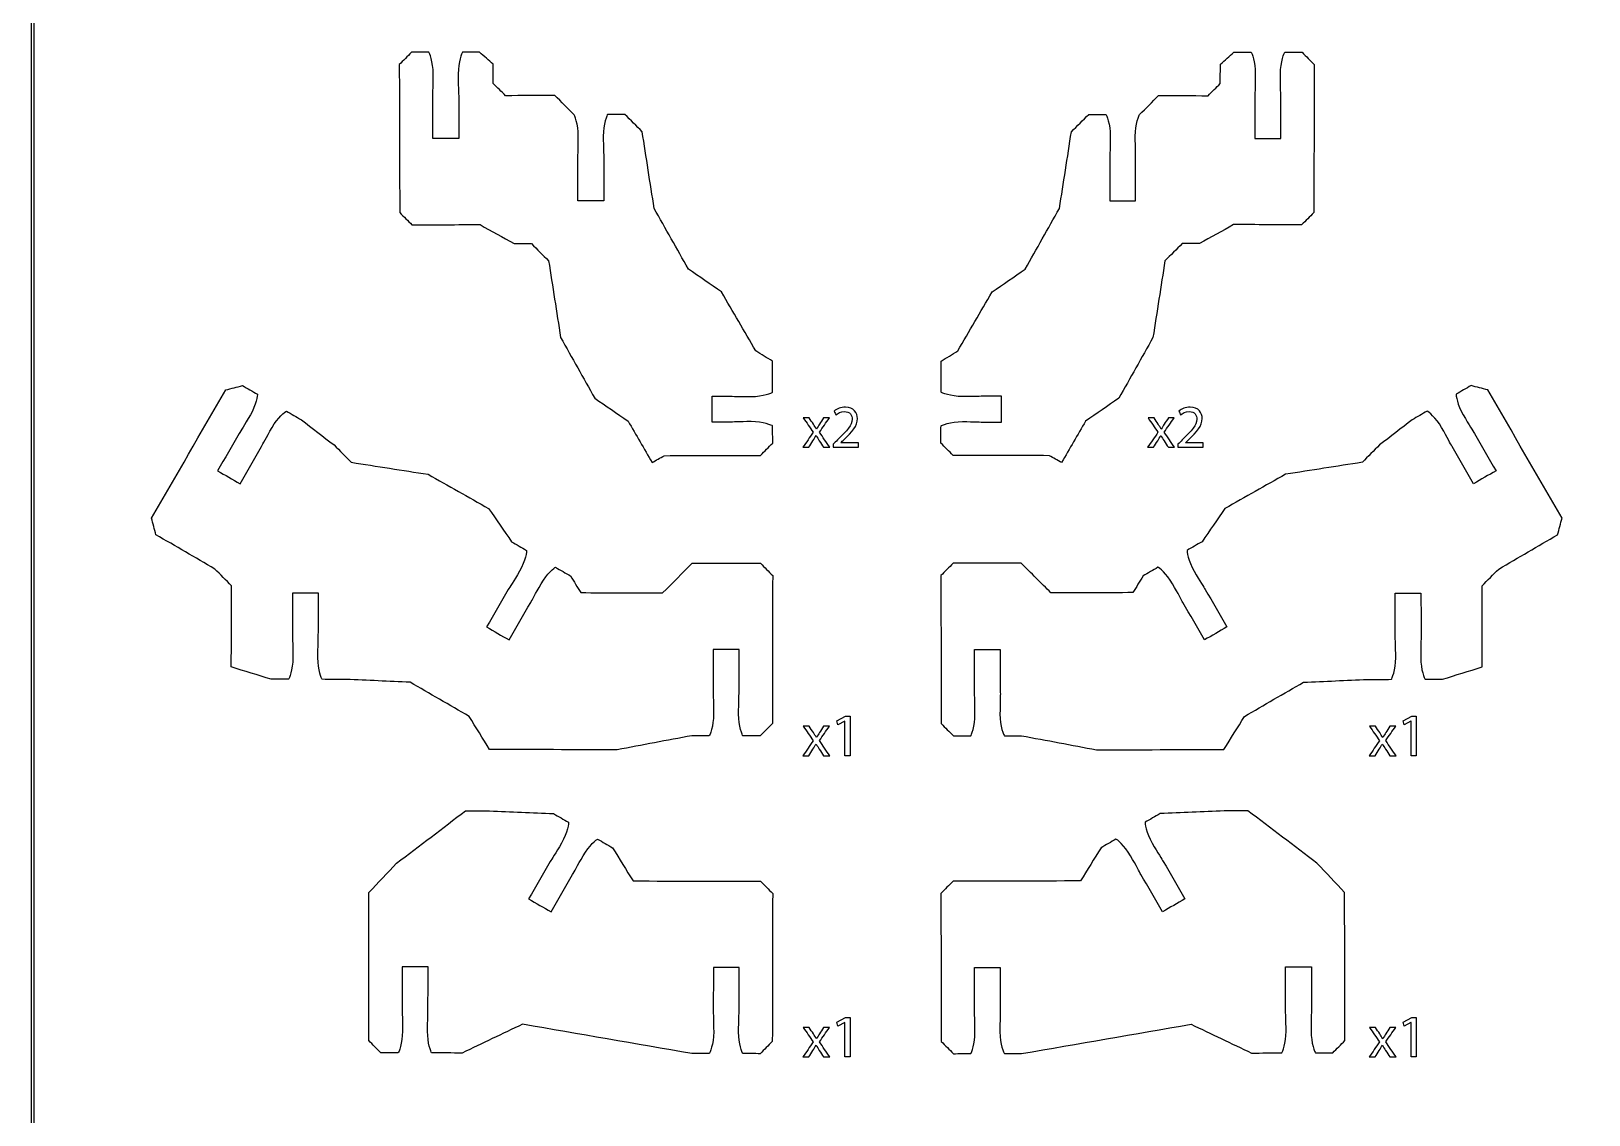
# Model space of a CAD drawing. Extents: x 0 to 850, y 0 to 600.
# Drawn here: x 0 to 180.6, y 131.6 to 257.2 of the extents above; entities that cross this region are included whole.
import ezdxf

# ---------------------------------------------------------------- set-up
doc = ezdxf.new("R2010")
doc.units = 0
doc.header["$MEASUREMENT"] = 0
doc.layers.add('DEFAULT', color=18, linetype='CONTINUOUS')

msp = doc.modelspace()

# ---------------------------------------------------------------- linework, layer by layer
at = {"layer": 'DEFAULT', "color": 5}
for points in [[(310, 375), (0, 375), (0, 0), (310, 0)], [(309.65, 0.35), (0.35, 0.35), (0.35, 374.65), (309.65, 374.65)], [(94.36, 177.22), (94.34, 177.22), (93.54, 176.79), (93.42, 177.27), (94.43, 177.8), (94.96, 177.8), (94.96, 173.21), (94.36, 173.21)], [(160.03, 177.22), (160.01, 177.22), (159.22, 176.79), (159.1, 177.27), (160.1, 177.8), (160.63, 177.8), (160.63, 173.21), (160.03, 173.21)], [(94.36, 142.3), (94.34, 142.3), (93.54, 141.87), (93.42, 142.34), (94.43, 142.88), (94.96, 142.88), (94.96, 138.29), (94.36, 138.29)], [(160.03, 142.3), (160.01, 142.3), (159.22, 141.87), (159.1, 142.34), (160.1, 142.88), (160.63, 142.88), (160.63, 138.29), (160.03, 138.29)]]:
    msp.add_lwpolyline(points, close=True, dxfattribs=at)
at = {"layer": 'DEFAULT', "color": 1}
for points, knots in [([(52, 254.8), (52.53, 254.33), (53.06, 253.86), (53.59, 253.39), (53.59, 252.65), (53.59, 251.9), (53.59, 251.16), (54.06, 250.69), (54.54, 250.22), (55.01, 249.75), (56.92, 249.76), (58.83, 249.76), (60.74, 249.77), (61.47, 249.03), (62.21, 248.3), (62.94, 247.57), (63, 247.57), (63.45, 246.45), (63.45, 245.07), (63.45, 243.68), (63.4, 242.91), (63.41, 242.57), (63.41, 240.9), (63.41, 239.23), (63.41, 237.57), (64.41, 237.57), (65.41, 237.57), (66.41, 237.57), (66.41, 239.24), (66.4, 240.9), (66.4, 242.57), (66.4, 242.91), (66.35, 243.69), (66.35, 245.07), (66.35, 246.45), (66.79, 247.57), (66.85, 247.57), (67.52, 247.57), (68.19, 247.57), (68.85, 247.57), (69.52, 246.91), (70.19, 246.24), (70.86, 245.58), (71.32, 242.61), (71.78, 239.65), (72.25, 236.68), (73.57, 234.34), (74.89, 231.99), (76.21, 229.65), (77.49, 228.76), (78.78, 227.88), (80.06, 226.99), (81.39, 224.71), (82.71, 222.43), (84.03, 220.15), (84.68, 219.76), (85.32, 219.36), (85.97, 218.97), (85.97, 217.77), (85.97, 216.57), (85.97, 215.37), (85.97, 215.31), (84.86, 214.87), (83.48, 214.86), (82.09, 214.86), (81.31, 214.9), (80.97, 214.9), (80.31, 214.9), (79.64, 214.9), (78.98, 214.9), (78.98, 213.9), (78.98, 212.9), (78.99, 211.9), (79.65, 211.9), (80.32, 211.9), (80.98, 211.91), (81.32, 211.9), (82.1, 211.96), (83.48, 211.96), (84.86, 211.96), (85.99, 211.52), (85.98, 211.46), (85.99, 210.8), (85.99, 210.13), (85.99, 209.47), (85.52, 209), (85.05, 208.52), (84.58, 208.05), (80.86, 208.04), (77.14, 208.03), (73.41, 208.01), (72.94, 207.75), (72.47, 207.48), (72, 207.21), (71.07, 208.82), (70.15, 210.42), (69.22, 212.02), (67.93, 212.91), (66.65, 213.79), (65.36, 214.68), (64.04, 217.02), (62.72, 219.37), (61.4, 221.71), (60.94, 224.68), (60.47, 227.64), (60.01, 230.61), (59.34, 231.27), (58.67, 231.94), (58.01, 232.6), (57.34, 232.6), (56.67, 232.6), (56.01, 232.6), (54.69, 233.33), (53.37, 234.07), (52.06, 234.8), (49.42, 234.8), (46.79, 234.79), (44.16, 234.78), (43.69, 235.25), (43.22, 235.72), (42.74, 236.19), (42.73, 241.91), (42.71, 247.63), (42.69, 253.36), (43.16, 253.83), (43.63, 254.3), (44.1, 254.78), (44.77, 254.78), (45.44, 254.78), (46.11, 254.78), (46.17, 254.78), (46.62, 253.67), (46.62, 252.29), (46.62, 250.91), (46.58, 250.13), (46.58, 249.79), (46.58, 248.12), (46.59, 246.46), (46.59, 244.79), (47.59, 244.79), (48.59, 244.79), (49.59, 244.8), (49.59, 246.46), (49.58, 248.13), (49.58, 249.79), (49.57, 250.13), (49.52, 250.91), (49.52, 252.3), (49.52, 253.65), (49.95, 254.76), (50.01, 254.79), (50.68, 254.8), (51.34, 254.8), (52, 254.8)], [0, 0, 0, 0, 5.999208, 5.999208, 5.999208, 12.32924, 12.32924, 12.32924, 17.986112, 17.986112, 17.986112, 34.226161, 34.226161, 34.226161, 43.05795, 43.05795, 43.05795, 44.05795, 44.05795, 44.05795, 45.05795, 45.05795, 45.05795, 59.227964, 59.227964, 59.227964, 67.727988, 67.727988, 67.727988, 81.88802, 81.88802, 81.88802, 82.88802, 82.88802, 82.88802, 83.88802, 83.88802, 83.88802, 89.558028, 89.558028, 89.558028, 97.576632, 97.576632, 97.576632, 123.10254, 123.10254, 123.10254, 145.987393, 145.987393, 145.987393, 159.251906, 159.251906, 159.251906, 181.67421, 181.67421, 181.67421, 188.100383, 188.100383, 188.100383, 198.300383, 198.300383, 198.300383, 199.300383, 199.300383, 199.300383, 200.300383, 200.300383, 200.300383, 205.950392, 205.950392, 205.950392, 214.450415, 214.450415, 214.450415, 220.110451, 220.110451, 220.110451, 221.110451, 221.110451, 221.110451, 222.110451, 222.110451, 222.110451, 227.770486, 227.770486, 227.770486, 233.434451, 233.434451, 233.434451, 265.104609, 265.104609, 265.104609, 269.695143, 269.695143, 269.695143, 285.44044, 285.44044, 285.44044, 298.718863, 298.718863, 298.718863, 321.590096, 321.590096, 321.590096, 347.117549, 347.117549, 347.117549, 355.136153, 355.136153, 355.136153, 360.806162, 360.806162, 360.806162, 373.623283, 373.623283, 373.623283, 396.013392, 396.013392, 396.013392, 401.670264, 401.670264, 401.670264, 450.340466, 450.340466, 450.340466, 456.004431, 456.004431, 456.004431, 461.704466, 461.704466, 461.704466, 462.704466, 462.704466, 462.704466, 463.704466, 463.704466, 463.704466, 477.864522, 477.864522, 477.864522, 486.364528, 486.364528, 486.364528, 500.534585, 500.534585, 500.534585, 501.534585, 501.534585, 501.534585, 502.534585, 502.534585, 502.534585, 508.17462, 508.17462, 508.17462, 508.17462]), ([(139.48, 254.8), (138.96, 254.33), (138.43, 253.86), (137.91, 253.39), (137.9, 252.65), (137.9, 251.9), (137.9, 251.16), (137.43, 250.69), (136.95, 250.22), (136.48, 249.75), (134.57, 249.76), (132.66, 249.76), (130.75, 249.77), (130.02, 249.03), (129.28, 248.3), (128.54, 247.56), (128.49, 247.56), (128.04, 246.45), (128.04, 245.06), (128.04, 243.68), (128.09, 242.9), (128.08, 242.57), (128.08, 240.9), (128.08, 239.23), (128.08, 237.57), (127.08, 237.57), (126.08, 237.57), (125.08, 237.57), (125.08, 239.24), (125.08, 240.9), (125.09, 242.57), (125.08, 242.91), (125.14, 243.68), (125.14, 245.07), (125.14, 246.45), (124.7, 247.57), (124.64, 247.57), (123.97, 247.57), (123.3, 247.57), (122.64, 247.57), (121.97, 246.91), (121.3, 246.24), (120.63, 245.58), (120.17, 242.61), (119.71, 239.64), (119.24, 236.68), (117.92, 234.33), (116.6, 231.99), (115.28, 229.65), (114, 228.76), (112.71, 227.87), (111.43, 226.99), (110.1, 224.71), (108.78, 222.43), (107.46, 220.15), (106.81, 219.76), (106.16, 219.36), (105.52, 218.97), (105.52, 217.77), (105.52, 216.57), (105.52, 215.37), (105.52, 215.31), (106.64, 214.87), (108.01, 214.86), (109.4, 214.86), (110.18, 214.9), (110.52, 214.9), (111.19, 214.9), (111.85, 214.9), (112.51, 214.9), (112.51, 213.9), (112.51, 212.9), (112.51, 211.9), (111.84, 211.9), (111.17, 211.9), (110.51, 211.91), (110.17, 211.9), (109.39, 211.96), (108.01, 211.96), (106.63, 211.96), (105.5, 211.52), (105.51, 211.46), (105.5, 210.8), (105.5, 210.13), (105.5, 209.47), (105.97, 209), (106.44, 208.52), (106.91, 208.05), (110.63, 208.04), (114.35, 208.03), (118.08, 208.01), (118.55, 207.75), (119.01, 207.48), (119.49, 207.21), (120.42, 208.82), (121.35, 210.42), (122.28, 212.02), (123.56, 212.9), (124.84, 213.79), (126.13, 214.67), (127.45, 217.02), (128.77, 219.36), (130.09, 221.71), (130.55, 224.68), (131.02, 227.64), (131.48, 230.61), (132.15, 231.27), (132.82, 231.94), (133.48, 232.6), (134.15, 232.6), (134.82, 232.6), (135.48, 232.6), (136.8, 233.33), (138.12, 234.07), (139.43, 234.8), (142.06, 234.8), (144.7, 234.79), (147.33, 234.78), (147.8, 235.25), (148.27, 235.72), (148.74, 236.19), (148.76, 241.91), (148.78, 247.63), (148.79, 253.36), (148.32, 253.83), (147.86, 254.3), (147.39, 254.78), (146.72, 254.78), (146.05, 254.78), (145.38, 254.78), (145.32, 254.78), (144.87, 253.67), (144.87, 252.29), (144.86, 250.9), (144.91, 250.12), (144.91, 249.79), (144.91, 248.12), (144.9, 246.45), (144.9, 244.79), (143.9, 244.79), (142.9, 244.79), (141.9, 244.8), (141.9, 246.46), (141.91, 248.13), (141.91, 249.79), (141.91, 250.13), (141.96, 250.91), (141.96, 252.3), (141.97, 253.65), (141.54, 254.76), (141.48, 254.79), (140.81, 254.79), (140.15, 254.8), (139.48, 254.8)], [0, 0, 0, 0, 5.991744, 5.991744, 5.991744, 12.321815, 12.321815, 12.321815, 17.978687, 17.978687, 17.978687, 34.218737, 34.218737, 34.218737, 43.057583, 43.057583, 43.057583, 44.057583, 44.057583, 44.057583, 45.057583, 45.057583, 45.057583, 59.227597, 59.227597, 59.227597, 67.727603, 67.727603, 67.727603, 81.887634, 81.887634, 81.887634, 82.887634, 82.887634, 82.887634, 83.887634, 83.887634, 83.887634, 89.557643, 89.557643, 89.557643, 97.576247, 97.576247, 97.576247, 123.112035, 123.112035, 123.112035, 145.988176, 145.988176, 145.988176, 159.258368, 159.258368, 159.258368, 181.672024, 181.672024, 181.672024, 188.103401, 188.103401, 188.103401, 198.293401, 198.293401, 198.293401, 199.293401, 199.293401, 199.293401, 200.293401, 200.293401, 200.293401, 205.943409, 205.943409, 205.943409, 214.443433, 214.443433, 214.443433, 220.114468, 220.114468, 220.114468, 221.114468, 221.114468, 221.114468, 222.114468, 222.114468, 222.114468, 227.774548, 227.774548, 227.774548, 233.445562, 233.445562, 233.445562, 265.10572, 265.10572, 265.10572, 269.697564, 269.697564, 269.697564, 285.447882, 285.447882, 285.447882, 298.712395, 298.712395, 298.712395, 321.597248, 321.597248, 321.597248, 347.123156, 347.123156, 347.123156, 355.141759, 355.141759, 355.141759, 360.811768, 360.811768, 360.811768, 373.62889, 373.62889, 373.62889, 396.018999, 396.018999, 396.018999, 401.675871, 401.675871, 401.675871, 450.346072, 450.346072, 450.346072, 456.010037, 456.010037, 456.010037, 461.710072, 461.710072, 461.710072, 462.710072, 462.710072, 462.710072, 463.710072, 463.710072, 463.710072, 477.880161, 477.880161, 477.880161, 486.380184, 486.380184, 486.380184, 500.550272, 500.550272, 500.550272, 501.550272, 501.550272, 501.550272, 502.550272, 502.550272, 502.550272, 508.200352, 508.200352, 508.200352, 508.200352]), ([(13.95, 200.78), (14.13, 200.13), (14.3, 199.49), (14.47, 198.84), (16.75, 197.52), (19.03, 196.2), (21.31, 194.87), (21.95, 194.22), (22.59, 193.57), (23.23, 192.92), (23.22, 189.78), (23.22, 186.65), (23.21, 183.51), (24.75, 183.04), (26.29, 182.56), (27.84, 182.09), (28.5, 182.09), (29.17, 182.09), (29.84, 182.09), (29.9, 182.09), (30.34, 183.2), (30.35, 184.58), (30.35, 185.97), (30.31, 186.75), (30.31, 187.09), (30.31, 188.75), (30.32, 190.42), (30.32, 192.08), (31.32, 192.08), (32.32, 192.08), (33.32, 192.08), (33.31, 190.41), (33.31, 188.74), (33.3, 187.08), (33.3, 186.73), (33.25, 185.96), (33.25, 184.57), (33.25, 183.2), (33.69, 182.08), (33.74, 182.08), (34.67, 182.07), (35.6, 182.07), (36.52, 182.07), (39, 181.96), (41.47, 181.85), (43.95, 181.74), (46.23, 180.42), (48.51, 179.1), (50.79, 177.78), (51.58, 176.5), (52.38, 175.22), (53.17, 173.93), (58.1, 173.93), (63.02, 173.92), (67.95, 173.91), (70.84, 174.45), (73.74, 175), (76.63, 175.54), (77.3, 175.54), (77.97, 175.54), (78.63, 175.54), (78.69, 175.54), (79.14, 176.66), (79.14, 178.04), (79.14, 179.42), (79.09, 180.2), (79.09, 180.54), (79.1, 182.2), (79.1, 183.87), (79.1, 185.54), (80.1, 185.53), (81.1, 185.53), (82.1, 185.53), (82.1, 183.86), (82.09, 182.2), (82.09, 180.53), (82.09, 180.19), (82.04, 179.42), (82.04, 178.03), (82.04, 176.65), (82.48, 175.53), (82.54, 175.53), (83.21, 175.53), (83.87, 175.53), (84.54, 175.53), (85.01, 176), (85.48, 176.47), (85.96, 176.94), (85.97, 182.66), (85.98, 188.39), (85.99, 194.11), (85.52, 194.59), (85.05, 195.06), (84.58, 195.53), (81.95, 195.53), (79.31, 195.54), (76.67, 195.54), (75.53, 194.4), (74.38, 193.25), (73.23, 192.11), (70.06, 192.12), (66.9, 192.12), (63.73, 192.13), (63.34, 192.78), (62.94, 193.42), (62.55, 194.07), (61.97, 194.4), (61.39, 194.74), (60.82, 195.07), (60.72, 195.05), (59.8, 194.31), (59.14, 193.17), (58.44, 191.96), (58.1, 191.27), (57.93, 190.97), (57.09, 189.53), (56.26, 188.09), (55.42, 186.65), (54.55, 187.15), (53.69, 187.65), (52.82, 188.15), (53.66, 189.59), (54.5, 191.03), (55.33, 192.48), (55.5, 192.77), (55.93, 193.42), (56.63, 194.61), (57.32, 195.82), (57.5, 197), (57.44, 197.03), (56.86, 197.37), (56.29, 197.7), (55.71, 198.04), (54.83, 199.32), (53.94, 200.61), (53.05, 201.89), (50.71, 203.21), (48.37, 204.53), (46.02, 205.85), (43.05, 206.32), (40.09, 206.78), (37.12, 207.24), (36.46, 207.91), (35.79, 208.58), (35.12, 209.25), (33.86, 210.22), (32.6, 211.19), (31.34, 212.17), (30.76, 212.5), (30.18, 212.84), (29.6, 213.18), (29.48, 213.15), (28.59, 212.41), (27.93, 211.28), (27.24, 210.08), (26.89, 209.38), (26.71, 209.08), (25.88, 207.64), (25.05, 206.2), (24.22, 204.76), (23.35, 205.26), (22.49, 205.76), (21.62, 206.26), (22.45, 207.7), (23.29, 209.15), (24.12, 210.59), (24.29, 210.88), (24.73, 211.53), (25.42, 212.73), (26.1, 213.9), (26.28, 215.07), (26.24, 215.13), (25.66, 215.47), (25.08, 215.81), (24.5, 216.14), (23.86, 215.97), (23.21, 215.8), (22.57, 215.63), (19.7, 210.68), (16.83, 205.73), (13.95, 200.78)], [0, 0, 0, 0, 5.680819, 5.680819, 5.680819, 28.089453, 28.089453, 28.089453, 35.867949, 35.867949, 35.867949, 62.527996, 62.527996, 62.527996, 76.246367, 76.246367, 76.246367, 81.916367, 81.916367, 81.916367, 82.916367, 82.916367, 82.916367, 83.916367, 83.916367, 83.916367, 98.086423, 98.086423, 98.086423, 106.576447, 106.576447, 106.576447, 120.746503, 120.746503, 120.746503, 121.746503, 121.746503, 121.746503, 122.746503, 122.746503, 122.746503, 130.616561, 130.616561, 130.616561, 151.686221, 151.686221, 151.686221, 174.098488, 174.098488, 174.098488, 186.92454, 186.92454, 186.92454, 228.804598, 228.804598, 228.804598, 253.854325, 253.854325, 253.854325, 259.524333, 259.524333, 259.524333, 260.524333, 260.524333, 260.524333, 261.524333, 261.524333, 261.524333, 275.694348, 275.694348, 275.694348, 284.194371, 284.194371, 284.194371, 298.354403, 298.354403, 298.354403, 299.354403, 299.354403, 299.354403, 300.354403, 300.354403, 300.354403, 306.024412, 306.024412, 306.024412, 311.688341, 311.688341, 311.688341, 360.368444, 360.368444, 360.368444, 366.032409, 366.032409, 366.032409, 388.452429, 388.452429, 388.452429, 402.233957, 402.233957, 402.233957, 429.164024, 429.164024, 429.164024, 435.5954, 435.5954, 435.5954, 441.2726, 441.2726, 441.2726, 442.2726, 442.2726, 442.2726, 443.2726, 443.2726, 443.2726, 457.445098, 457.445098, 457.445098, 465.94905, 465.94905, 465.94905, 480.121548, 480.121548, 480.121548, 481.121548, 481.121548, 481.121548, 482.121548, 482.121548, 482.121548, 487.790101, 487.790101, 487.790101, 501.060294, 501.060294, 501.060294, 523.936434, 523.936434, 523.936434, 549.472223, 549.472223, 549.472223, 557.490826, 557.490826, 557.490826, 571.044102, 571.044102, 571.044102, 576.734972, 576.734972, 576.734972, 577.734972, 577.734972, 577.734972, 578.734972, 578.734972, 578.734972, 592.892444, 592.892444, 592.892444, 601.396396, 601.396396, 601.396396, 615.56388, 615.56388, 615.56388, 616.56388, 616.56388, 616.56388, 617.56388, 617.56388, 617.56388, 623.249731, 623.249731, 623.249731, 628.918319, 628.918319, 628.918319, 677.579438, 677.579438, 677.579438, 677.579438]), ([(177.53, 200.78), (177.36, 200.13), (177.19, 199.49), (177.02, 198.84), (174.74, 197.52), (172.46, 196.2), (170.18, 194.87), (169.54, 194.22), (168.9, 193.57), (168.26, 192.92), (168.27, 189.78), (168.27, 186.65), (168.28, 183.51), (166.74, 183.04), (165.19, 182.56), (163.65, 182.09), (162.99, 182.09), (162.32, 182.09), (161.65, 182.09), (161.59, 182.09), (161.14, 183.2), (161.14, 184.58), (161.14, 185.97), (161.18, 186.75), (161.18, 187.09), (161.18, 188.75), (161.17, 190.42), (161.17, 192.08), (160.17, 192.08), (159.17, 192.08), (158.17, 192.08), (158.18, 190.41), (158.18, 188.74), (158.18, 187.08), (158.18, 186.73), (158.24, 185.96), (158.24, 184.57), (158.24, 183.2), (157.8, 182.08), (157.74, 182.08), (156.82, 182.07), (155.89, 182.07), (154.97, 182.07), (152.49, 181.96), (150.02, 181.85), (147.54, 181.74), (145.26, 180.42), (142.98, 179.1), (140.7, 177.78), (139.91, 176.5), (139.11, 175.22), (138.32, 173.93), (133.39, 173.93), (128.47, 173.92), (123.54, 173.91), (120.65, 174.45), (117.75, 175), (114.86, 175.54), (114.19, 175.54), (113.52, 175.54), (112.86, 175.54), (112.8, 175.54), (112.35, 176.66), (112.35, 178.04), (112.35, 179.42), (112.4, 180.2), (112.39, 180.54), (112.39, 182.2), (112.39, 183.87), (112.39, 185.54), (111.39, 185.53), (110.39, 185.53), (109.39, 185.53), (109.39, 183.86), (109.4, 182.2), (109.4, 180.53), (109.4, 180.19), (109.45, 179.42), (109.45, 178.03), (109.45, 176.65), (109.01, 175.53), (108.95, 175.53), (108.28, 175.53), (107.61, 175.53), (106.95, 175.53), (106.48, 176), (106, 176.47), (105.53, 176.94), (105.52, 182.66), (105.51, 188.39), (105.5, 194.11), (105.97, 194.59), (106.44, 195.06), (106.91, 195.53), (109.54, 195.53), (112.18, 195.54), (114.81, 195.54), (115.96, 194.4), (117.11, 193.25), (118.26, 192.11), (121.42, 192.12), (124.59, 192.12), (127.76, 192.13), (128.15, 192.78), (128.55, 193.42), (128.94, 194.07), (129.52, 194.4), (130.09, 194.74), (130.67, 195.07), (130.77, 195.05), (131.68, 194.31), (132.35, 193.17), (133.05, 191.96), (133.39, 191.27), (133.56, 190.97), (134.4, 189.53), (135.23, 188.09), (136.07, 186.65), (136.93, 187.15), (137.8, 187.65), (138.67, 188.15), (137.83, 189.59), (136.99, 191.03), (136.16, 192.48), (135.99, 192.77), (135.56, 193.42), (134.86, 194.61), (134.17, 195.82), (133.99, 197), (134.05, 197.03), (134.62, 197.37), (135.2, 197.7), (135.78, 198.04), (136.66, 199.32), (137.55, 200.61), (138.44, 201.89), (140.78, 203.21), (143.12, 204.53), (145.47, 205.85), (148.43, 206.32), (151.4, 206.78), (154.37, 207.24), (155.03, 207.91), (155.7, 208.58), (156.36, 209.25), (157.63, 210.22), (158.89, 211.19), (160.15, 212.17), (160.73, 212.5), (161.31, 212.84), (161.89, 213.18), (162.01, 213.15), (162.9, 212.41), (163.56, 211.28), (164.25, 210.08), (164.6, 209.38), (164.77, 209.08), (165.61, 207.64), (166.44, 206.2), (167.27, 204.76), (168.14, 205.26), (169, 205.76), (169.87, 206.26), (169.03, 207.7), (168.2, 209.15), (167.36, 210.59), (167.2, 210.88), (166.76, 211.53), (166.07, 212.73), (165.39, 213.9), (165.21, 215.07), (165.25, 215.13), (165.83, 215.47), (166.41, 215.81), (166.99, 216.14), (167.63, 215.97), (168.28, 215.8), (168.92, 215.63), (171.79, 210.68), (174.66, 205.73), (177.53, 200.78)], [0, 0, 0, 0, 5.680819, 5.680819, 5.680819, 28.089453, 28.089453, 28.089453, 35.867949, 35.867949, 35.867949, 62.527996, 62.527996, 62.527996, 76.246367, 76.246367, 76.246367, 81.916367, 81.916367, 81.916367, 82.916367, 82.916367, 82.916367, 83.916367, 83.916367, 83.916367, 98.086423, 98.086423, 98.086423, 106.576447, 106.576447, 106.576447, 120.746503, 120.746503, 120.746503, 121.746503, 121.746503, 121.746503, 122.746503, 122.746503, 122.746503, 130.616561, 130.616561, 130.616561, 151.686221, 151.686221, 151.686221, 174.098488, 174.098488, 174.098488, 186.92454, 186.92454, 186.92454, 228.804598, 228.804598, 228.804598, 253.854325, 253.854325, 253.854325, 259.524333, 259.524333, 259.524333, 260.524333, 260.524333, 260.524333, 261.524333, 261.524333, 261.524333, 275.694348, 275.694348, 275.694348, 284.194371, 284.194371, 284.194371, 298.354403, 298.354403, 298.354403, 299.354403, 299.354403, 299.354403, 300.354403, 300.354403, 300.354403, 306.024412, 306.024412, 306.024412, 311.688341, 311.688341, 311.688341, 360.368444, 360.368444, 360.368444, 366.032409, 366.032409, 366.032409, 388.452429, 388.452429, 388.452429, 402.233957, 402.233957, 402.233957, 429.164024, 429.164024, 429.164024, 435.5954, 435.5954, 435.5954, 441.2726, 441.2726, 441.2726, 442.2726, 442.2726, 442.2726, 443.2726, 443.2726, 443.2726, 457.445098, 457.445098, 457.445098, 465.94905, 465.94905, 465.94905, 480.121548, 480.121548, 480.121548, 481.121548, 481.121548, 481.121548, 482.121548, 482.121548, 482.121548, 487.790101, 487.790101, 487.790101, 501.060294, 501.060294, 501.060294, 523.936434, 523.936434, 523.936434, 549.472223, 549.472223, 549.472223, 557.490826, 557.490826, 557.490826, 571.044102, 571.044102, 571.044102, 576.734972, 576.734972, 576.734972, 577.734972, 577.734972, 577.734972, 578.734972, 578.734972, 578.734972, 592.892444, 592.892444, 592.892444, 601.396396, 601.396396, 601.396396, 615.56388, 615.56388, 615.56388, 616.56388, 616.56388, 616.56388, 617.56388, 617.56388, 617.56388, 623.249731, 623.249731, 623.249731, 628.918319, 628.918319, 628.918319, 677.579438, 677.579438, 677.579438, 677.579438]), ([(39.14, 140.19), (39.61, 139.72), (40.08, 139.24), (40.55, 138.77), (41.22, 138.77), (41.89, 138.77), (42.55, 138.77), (42.62, 138.8), (43.05, 139.9), (43.06, 141.26), (43.07, 142.64), (43.02, 143.42), (43.02, 143.76), (43.02, 145.42), (43.03, 147.09), (43.03, 148.75), (44.03, 148.75), (45.03, 148.75), (46.03, 148.75), (46.03, 147.08), (46.02, 145.42), (46.01, 143.75), (46.02, 143.41), (45.97, 142.63), (45.97, 141.25), (45.96, 139.93), (46.36, 138.85), (46.44, 138.76), (47.62, 138.76), (48.8, 138.75), (49.98, 138.75), (52.31, 139.86), (54.64, 140.98), (56.98, 142.09), (63.53, 140.96), (70.08, 139.82), (76.63, 138.69), (77.3, 138.69), (77.96, 138.69), (78.63, 138.68), (78.69, 138.68), (79.14, 139.8), (79.15, 141.19), (79.14, 142.57), (79.1, 143.35), (79.1, 143.69), (79.11, 145.35), (79.11, 147.02), (79.11, 148.68), (80.11, 148.68), (81.11, 148.68), (82.11, 148.68), (82.11, 147.01), (82.1, 145.34), (82.1, 143.67), (82.1, 143.33), (82.05, 142.56), (82.04, 141.17), (82.04, 139.84), (82.46, 138.74), (82.53, 138.68), (83.2, 138.68), (83.87, 138.68), (84.54, 138.67), (85.01, 139.15), (85.48, 139.62), (85.95, 140.09), (85.97, 145.81), (85.98, 151.54), (85.99, 157.26), (85.52, 157.73), (85.05, 158.2), (84.58, 158.67), (79.66, 158.68), (74.73, 158.69), (69.81, 158.7), (69.01, 159.98), (68.22, 161.26), (67.42, 162.54), (66.84, 162.88), (66.27, 163.21), (65.69, 163.55), (65.61, 163.55), (64.68, 162.8), (64.01, 161.63), (63.31, 160.44), (62.97, 159.74), (62.79, 159.45), (61.96, 158), (61.12, 156.56), (60.29, 155.12), (59.42, 155.62), (58.56, 156.12), (57.69, 156.62), (58.53, 158.06), (59.36, 159.5), (60.2, 160.95), (60.37, 161.24), (60.8, 161.89), (61.5, 163.09), (62.19, 164.28), (62.36, 165.47), (62.31, 165.5), (61.73, 165.84), (61.16, 166.17), (60.58, 166.51), (58.11, 166.62), (55.63, 166.72), (53.15, 166.83), (52.23, 166.83), (51.3, 166.84), (50.38, 166.84), (47.71, 164.81), (45.05, 162.78), (42.38, 160.75), (41.31, 159.62), (40.24, 158.49), (39.17, 157.35), (39.16, 151.63), (39.15, 145.91), (39.14, 140.19)], [0, 0, 0, 0, 5.671014, 5.671014, 5.671014, 11.351023, 11.351023, 11.351023, 12.351023, 12.351023, 12.351023, 13.351023, 13.351023, 13.351023, 27.511079, 27.511079, 27.511079, 36.011085, 36.011085, 36.011085, 50.181173, 50.181173, 50.181173, 51.181173, 51.181173, 51.181173, 52.181173, 52.181173, 52.181173, 62.191218, 62.191218, 62.191218, 84.179761, 84.179761, 84.179761, 140.719363, 140.719363, 140.719363, 146.389372, 146.389372, 146.389372, 147.389372, 147.389372, 147.389372, 148.389372, 148.389372, 148.389372, 162.549403, 162.549403, 162.549403, 171.049427, 171.049427, 171.049427, 185.229459, 185.229459, 185.229459, 186.229459, 186.229459, 186.229459, 187.229459, 187.229459, 187.229459, 192.919494, 192.919494, 192.919494, 198.59049, 198.59049, 198.59049, 247.260615, 247.260615, 247.260615, 252.924544, 252.924544, 252.924544, 294.804603, 294.804603, 294.804603, 307.630654, 307.630654, 307.630654, 313.302841, 313.302841, 313.302841, 314.302841, 314.302841, 314.302841, 315.302841, 315.302841, 315.302841, 329.478979, 329.478979, 329.478979, 337.974278, 337.974278, 337.974278, 352.141762, 352.141762, 352.141762, 353.141762, 353.141762, 353.141762, 354.141762, 354.141762, 354.141762, 359.810316, 359.810316, 359.810316, 380.879976, 380.879976, 380.879976, 388.750033, 388.750033, 388.750033, 417.236722, 417.236722, 417.236722, 430.48654, 430.48654, 430.48654, 479.146643, 479.146643, 479.146643, 479.146643]), ([(152.35, 140.19), (151.88, 139.72), (151.41, 139.24), (150.94, 138.77), (150.27, 138.77), (149.6, 138.77), (148.94, 138.77), (148.86, 138.8), (148.43, 139.9), (148.43, 141.26), (148.42, 142.64), (148.47, 143.42), (148.47, 143.76), (148.46, 145.42), (148.46, 147.09), (148.46, 148.75), (147.46, 148.75), (146.46, 148.75), (145.46, 148.75), (145.46, 147.08), (145.47, 145.42), (145.47, 143.75), (145.47, 143.41), (145.52, 142.63), (145.52, 141.25), (145.53, 139.93), (145.13, 138.85), (145.04, 138.76), (143.87, 138.76), (142.69, 138.75), (141.51, 138.75), (139.18, 139.86), (136.85, 140.98), (134.51, 142.09), (127.96, 140.96), (121.41, 139.82), (114.86, 138.69), (114.19, 138.69), (113.53, 138.69), (112.86, 138.68), (112.8, 138.68), (112.35, 139.8), (112.34, 141.19), (112.34, 142.57), (112.39, 143.35), (112.39, 143.69), (112.38, 145.35), (112.38, 147.02), (112.38, 148.68), (111.38, 148.68), (110.38, 148.68), (109.38, 148.68), (109.38, 147.01), (109.39, 145.34), (109.39, 143.67), (109.39, 143.33), (109.44, 142.56), (109.45, 141.17), (109.45, 139.84), (109.03, 138.74), (108.96, 138.68), (108.29, 138.68), (107.62, 138.68), (106.95, 138.67), (106.48, 139.15), (106.01, 139.62), (105.54, 140.09), (105.52, 145.81), (105.51, 151.54), (105.5, 157.26), (105.97, 157.73), (106.44, 158.2), (106.91, 158.67), (111.83, 158.68), (116.76, 158.69), (121.68, 158.7), (122.48, 159.98), (123.27, 161.26), (124.07, 162.54), (124.65, 162.88), (125.22, 163.21), (125.8, 163.55), (125.88, 163.55), (126.81, 162.8), (127.48, 161.63), (128.18, 160.44), (128.52, 159.74), (128.7, 159.45), (129.53, 158), (130.37, 156.56), (131.2, 155.12), (132.07, 155.62), (132.93, 156.12), (133.79, 156.62), (132.96, 158.06), (132.12, 159.5), (131.29, 160.95), (131.12, 161.24), (130.69, 161.89), (129.99, 163.09), (129.3, 164.28), (129.13, 165.47), (129.18, 165.5), (129.76, 165.84), (130.33, 166.17), (130.91, 166.51), (133.38, 166.62), (135.86, 166.72), (138.33, 166.83), (139.26, 166.83), (140.18, 166.84), (141.11, 166.84), (143.78, 164.81), (146.44, 162.78), (149.11, 160.75), (150.18, 159.62), (151.25, 158.49), (152.31, 157.35), (152.33, 151.63), (152.34, 145.91), (152.35, 140.19)], [0, 0, 0, 0, 5.671014, 5.671014, 5.671014, 11.351023, 11.351023, 11.351023, 12.351023, 12.351023, 12.351023, 13.351023, 13.351023, 13.351023, 27.511079, 27.511079, 27.511079, 36.011085, 36.011085, 36.011085, 50.181173, 50.181173, 50.181173, 51.181173, 51.181173, 51.181173, 52.181173, 52.181173, 52.181173, 62.191218, 62.191218, 62.191218, 84.179761, 84.179761, 84.179761, 140.719363, 140.719363, 140.719363, 146.389372, 146.389372, 146.389372, 147.389372, 147.389372, 147.389372, 148.389372, 148.389372, 148.389372, 162.549403, 162.549403, 162.549403, 171.049427, 171.049427, 171.049427, 185.229459, 185.229459, 185.229459, 186.229459, 186.229459, 186.229459, 187.229459, 187.229459, 187.229459, 192.919494, 192.919494, 192.919494, 198.59049, 198.59049, 198.59049, 247.260615, 247.260615, 247.260615, 252.924544, 252.924544, 252.924544, 294.804603, 294.804603, 294.804603, 307.630654, 307.630654, 307.630654, 313.302841, 313.302841, 313.302841, 314.302841, 314.302841, 314.302841, 315.302841, 315.302841, 315.302841, 329.478979, 329.478979, 329.478979, 337.974278, 337.974278, 337.974278, 352.141762, 352.141762, 352.141762, 353.141762, 353.141762, 353.141762, 354.141762, 354.141762, 354.141762, 359.810316, 359.810316, 359.810316, 380.879976, 380.879976, 380.879976, 388.750033, 388.750033, 388.750033, 417.236722, 417.236722, 417.236722, 430.48654, 430.48654, 430.48654, 479.146643, 479.146643, 479.146643, 479.146643])]:
    msp.add_open_spline(points, degree=3, knots=knots, dxfattribs=at)
at = {"layer": 'DEFAULT', "color": 5}
for points, knots in [([(93.01, 208.98), (93.01, 209.1), (93.01, 209.23), (93.01, 209.36), (93.17, 209.52), (93.33, 209.67), (93.5, 209.83), (94.67, 210.95), (95.2, 211.54), (95.2, 212.23), (95.2, 212.7), (94.98, 213.13), (94.29, 213.13), (93.88, 213.13), (93.53, 212.92), (93.32, 212.74), (93.25, 212.88), (93.19, 213.03), (93.12, 213.18), (93.44, 213.44), (93.89, 213.64), (94.42, 213.64), (95.41, 213.64), (95.82, 212.96), (95.82, 212.31), (95.82, 211.46), (95.21, 210.78), (94.24, 209.85), (94.12, 209.73), (94, 209.62), (93.88, 209.51), (93.88, 209.5), (93.88, 209.5), (93.88, 209.49), (94.56, 209.49), (95.25, 209.49), (95.94, 209.49), (95.94, 209.32), (95.94, 209.15), (95.94, 208.98), (94.96, 208.98), (93.98, 208.98), (93.01, 208.98)], [8.302, 8.302, 8.302, 8.302, 9.382, 9.382, 9.382, 11.306235, 11.306235, 11.306235, 12.306235, 12.306235, 12.306235, 13.306235, 13.306235, 13.306235, 14.306235, 14.306235, 14.306235, 15.666823, 15.666823, 15.666823, 16.666823, 16.666823, 16.666823, 17.666823, 17.666823, 17.666823, 18.666823, 18.666823, 18.666823, 20.082168, 20.082168, 20.082168, 20.122168, 20.122168, 20.122168, 25.964168, 25.964168, 25.964168, 27.425168, 27.425168, 27.425168, 35.727168, 35.727168, 35.727168, 35.727168]), ([(132.99, 208.98), (132.99, 209.1), (132.99, 209.23), (132.99, 209.36), (133.15, 209.52), (133.31, 209.67), (133.47, 209.83), (134.64, 210.95), (135.17, 211.54), (135.18, 212.23), (135.18, 212.7), (134.96, 213.13), (134.27, 213.13), (133.85, 213.13), (133.51, 212.92), (133.3, 212.74), (133.23, 212.88), (133.17, 213.03), (133.1, 213.18), (133.42, 213.44), (133.87, 213.64), (134.4, 213.64), (135.39, 213.64), (135.8, 212.96), (135.8, 212.31), (135.8, 211.46), (135.19, 210.78), (134.22, 209.85), (134.1, 209.73), (133.98, 209.62), (133.85, 209.51), (133.85, 209.5), (133.85, 209.5), (133.85, 209.49), (134.54, 209.49), (135.23, 209.49), (135.92, 209.49), (135.92, 209.32), (135.92, 209.15), (135.92, 208.98), (134.94, 208.98), (133.96, 208.98), (132.99, 208.98)], [8.302, 8.302, 8.302, 8.302, 9.382, 9.382, 9.382, 11.306235, 11.306235, 11.306235, 12.306235, 12.306235, 12.306235, 13.306235, 13.306235, 13.306235, 14.306235, 14.306235, 14.306235, 15.666823, 15.666823, 15.666823, 16.666823, 16.666823, 16.666823, 17.666823, 17.666823, 17.666823, 18.666823, 18.666823, 18.666823, 20.082168, 20.082168, 20.082168, 20.122168, 20.122168, 20.122168, 25.964168, 25.964168, 25.964168, 27.425168, 27.425168, 27.425168, 35.727168, 35.727168, 35.727168, 35.727168]), ([(90.23, 212.39), (90.39, 212.15), (90.55, 211.9), (90.72, 211.66), (90.84, 211.47), (90.95, 211.29), (91.06, 211.1), (91.07, 211.1), (91.08, 211.1), (91.08, 211.1), (91.2, 211.31), (91.31, 211.48), (91.42, 211.67), (91.58, 211.91), (91.74, 212.15), (91.9, 212.39), (92.12, 212.39), (92.35, 212.39), (92.57, 212.39), (92.18, 211.84), (91.8, 211.29), (91.41, 210.74), (91.81, 210.15), (92.21, 209.57), (92.61, 208.98), (92.37, 208.98), (92.14, 208.98), (91.9, 208.98), (91.73, 209.23), (91.57, 209.49), (91.4, 209.75), (91.27, 209.94), (91.15, 210.14), (91.03, 210.34), (91.03, 210.34), (91.02, 210.34), (91.02, 210.34), (90.91, 210.14), (90.79, 209.95), (90.66, 209.75), (90.49, 209.49), (90.33, 209.23), (90.17, 208.98), (89.94, 208.98), (89.71, 208.98), (89.48, 208.98), (89.89, 209.56), (90.29, 210.14), (90.69, 210.72), (90.31, 211.28), (89.92, 211.84), (89.54, 212.39), (89.77, 212.39), (90, 212.39), (90.23, 212.39)], [0, 0, 0, 0, 2.49699, 2.49699, 2.49699, 3.49699, 3.49699, 3.49699, 3.55699, 3.55699, 3.55699, 4.55699, 4.55699, 4.55699, 7.026266, 7.026266, 7.026266, 8.927266, 8.927266, 8.927266, 14.655941, 14.655941, 14.655941, 20.703817, 20.703817, 20.703817, 22.704817, 22.704817, 22.704817, 25.307347, 25.307347, 25.307347, 26.307347, 26.307347, 26.307347, 26.347347, 26.347347, 26.347347, 27.347347, 27.347347, 27.347347, 29.939559, 29.939559, 29.939559, 31.879559, 31.879559, 31.879559, 37.900934, 37.900934, 37.900934, 43.665957, 43.665957, 43.665957, 45.625957, 45.625957, 45.625957, 45.625957]), ([(130.21, 212.39), (130.37, 212.15), (130.53, 211.9), (130.69, 211.66), (130.82, 211.47), (130.93, 211.29), (131.04, 211.1), (131.05, 211.1), (131.05, 211.1), (131.06, 211.1), (131.17, 211.31), (131.29, 211.48), (131.4, 211.67), (131.56, 211.91), (131.72, 212.15), (131.88, 212.39), (132.1, 212.39), (132.33, 212.39), (132.55, 212.39), (132.16, 211.84), (131.77, 211.29), (131.39, 210.74), (131.79, 210.15), (132.19, 209.57), (132.59, 208.98), (132.35, 208.98), (132.11, 208.98), (131.88, 208.98), (131.71, 209.23), (131.55, 209.49), (131.38, 209.75), (131.24, 209.94), (131.13, 210.14), (131.01, 210.34), (131.01, 210.34), (131, 210.34), (131, 210.34), (130.88, 210.14), (130.76, 209.95), (130.64, 209.75), (130.47, 209.49), (130.31, 209.23), (130.14, 208.98), (129.92, 208.98), (129.69, 208.98), (129.46, 208.98), (129.86, 209.56), (130.27, 210.14), (130.67, 210.72), (130.29, 211.28), (129.9, 211.84), (129.52, 212.39), (129.75, 212.39), (129.98, 212.39), (130.21, 212.39)], [0, 0, 0, 0, 2.49699, 2.49699, 2.49699, 3.49699, 3.49699, 3.49699, 3.55699, 3.55699, 3.55699, 4.55699, 4.55699, 4.55699, 7.026266, 7.026266, 7.026266, 8.927266, 8.927266, 8.927266, 14.655941, 14.655941, 14.655941, 20.703817, 20.703817, 20.703817, 22.704817, 22.704817, 22.704817, 25.307347, 25.307347, 25.307347, 26.307347, 26.307347, 26.307347, 26.347347, 26.347347, 26.347347, 27.347347, 27.347347, 27.347347, 29.939559, 29.939559, 29.939559, 31.879559, 31.879559, 31.879559, 37.900934, 37.900934, 37.900934, 43.665957, 43.665957, 43.665957, 45.625957, 45.625957, 45.625957, 45.625957]), ([(90.23, 176.63), (90.39, 176.39), (90.55, 176.14), (90.72, 175.9), (90.84, 175.71), (90.95, 175.53), (91.06, 175.34), (91.07, 175.34), (91.08, 175.34), (91.08, 175.34), (91.2, 175.54), (91.31, 175.72), (91.42, 175.9), (91.58, 176.15), (91.74, 176.39), (91.9, 176.63), (92.12, 176.63), (92.35, 176.63), (92.57, 176.63), (92.18, 176.08), (91.8, 175.53), (91.41, 174.98), (91.81, 174.39), (92.21, 173.8), (92.61, 173.21), (92.37, 173.21), (92.14, 173.21), (91.9, 173.21), (91.73, 173.47), (91.57, 173.73), (91.4, 173.98), (91.27, 174.18), (91.15, 174.37), (91.03, 174.58), (91.03, 174.58), (91.02, 174.58), (91.02, 174.58), (90.91, 174.37), (90.79, 174.19), (90.66, 173.98), (90.49, 173.73), (90.33, 173.47), (90.17, 173.21), (89.94, 173.21), (89.71, 173.21), (89.48, 173.21), (89.89, 173.8), (90.29, 174.38), (90.69, 174.96), (90.31, 175.52), (89.92, 176.07), (89.54, 176.63), (89.77, 176.63), (90, 176.63), (90.23, 176.63)], [0, 0, 0, 0, 2.49699, 2.49699, 2.49699, 3.49699, 3.49699, 3.49699, 3.55699, 3.55699, 3.55699, 4.55699, 4.55699, 4.55699, 7.026266, 7.026266, 7.026266, 8.927266, 8.927266, 8.927266, 14.655941, 14.655941, 14.655941, 20.703817, 20.703817, 20.703817, 22.704817, 22.704817, 22.704817, 25.307347, 25.307347, 25.307347, 26.307347, 26.307347, 26.307347, 26.347347, 26.347347, 26.347347, 27.347347, 27.347347, 27.347347, 29.939559, 29.939559, 29.939559, 31.879559, 31.879559, 31.879559, 37.900934, 37.900934, 37.900934, 43.665957, 43.665957, 43.665957, 45.625957, 45.625957, 45.625957, 45.625957]), ([(155.9, 176.63), (156.06, 176.39), (156.22, 176.14), (156.39, 175.9), (156.51, 175.71), (156.62, 175.53), (156.73, 175.34), (156.74, 175.34), (156.75, 175.34), (156.75, 175.34), (156.87, 175.54), (156.98, 175.72), (157.09, 175.9), (157.25, 176.15), (157.41, 176.39), (157.57, 176.63), (157.8, 176.63), (158.02, 176.63), (158.24, 176.63), (157.85, 176.08), (157.47, 175.53), (157.08, 174.98), (157.48, 174.39), (157.88, 173.8), (158.28, 173.21), (158.04, 173.21), (157.81, 173.21), (157.57, 173.21), (157.4, 173.47), (157.24, 173.73), (157.07, 173.98), (156.94, 174.18), (156.82, 174.37), (156.7, 174.58), (156.7, 174.58), (156.69, 174.58), (156.69, 174.58), (156.58, 174.37), (156.46, 174.19), (156.33, 173.98), (156.17, 173.73), (156, 173.47), (155.84, 173.21), (155.61, 173.21), (155.38, 173.21), (155.15, 173.21), (155.56, 173.8), (155.96, 174.38), (156.37, 174.96), (155.98, 175.52), (155.59, 176.07), (155.21, 176.63), (155.44, 176.63), (155.67, 176.63), (155.9, 176.63)], [0, 0, 0, 0, 2.496157, 2.496157, 2.496157, 3.496157, 3.496157, 3.496157, 3.556157, 3.556157, 3.556157, 4.556157, 4.556157, 4.556157, 7.025432, 7.025432, 7.025432, 8.926432, 8.926432, 8.926432, 14.654291, 14.654291, 14.654291, 20.702167, 20.702167, 20.702167, 22.703167, 22.703167, 22.703167, 25.305696, 25.305696, 25.305696, 26.305696, 26.305696, 26.305696, 26.345696, 26.345696, 26.345696, 27.345696, 27.345696, 27.345696, 29.937908, 29.937908, 29.937908, 31.877908, 31.877908, 31.877908, 37.898463, 37.898463, 37.898463, 43.663485, 43.663485, 43.663485, 45.623485, 45.623485, 45.623485, 45.623485]), ([(90.23, 141.7), (90.39, 141.46), (90.55, 141.21), (90.72, 140.97), (90.84, 140.78), (90.95, 140.6), (91.06, 140.41), (91.07, 140.41), (91.08, 140.41), (91.08, 140.41), (91.2, 140.62), (91.31, 140.79), (91.42, 140.98), (91.58, 141.22), (91.74, 141.46), (91.9, 141.7), (92.12, 141.7), (92.35, 141.7), (92.57, 141.7), (92.18, 141.15), (91.8, 140.6), (91.41, 140.05), (91.81, 139.46), (92.21, 138.88), (92.61, 138.29), (92.37, 138.29), (92.14, 138.29), (91.9, 138.29), (91.73, 138.54), (91.57, 138.8), (91.4, 139.06), (91.27, 139.26), (91.15, 139.45), (91.03, 139.65), (91.03, 139.65), (91.02, 139.65), (91.02, 139.65), (90.91, 139.45), (90.79, 139.26), (90.66, 139.06), (90.49, 138.8), (90.33, 138.54), (90.17, 138.29), (89.94, 138.29), (89.71, 138.29), (89.48, 138.29), (89.89, 138.87), (90.29, 139.45), (90.69, 140.03), (90.31, 140.59), (89.92, 141.15), (89.54, 141.7), (89.77, 141.7), (90, 141.7), (90.23, 141.7)], [0, 0, 0, 0, 2.49699, 2.49699, 2.49699, 3.49699, 3.49699, 3.49699, 3.55699, 3.55699, 3.55699, 4.55699, 4.55699, 4.55699, 7.026266, 7.026266, 7.026266, 8.927266, 8.927266, 8.927266, 14.655941, 14.655941, 14.655941, 20.703817, 20.703817, 20.703817, 22.704817, 22.704817, 22.704817, 25.307347, 25.307347, 25.307347, 26.307347, 26.307347, 26.307347, 26.347347, 26.347347, 26.347347, 27.347347, 27.347347, 27.347347, 29.939559, 29.939559, 29.939559, 31.879559, 31.879559, 31.879559, 37.900934, 37.900934, 37.900934, 43.665957, 43.665957, 43.665957, 45.625957, 45.625957, 45.625957, 45.625957]), ([(155.9, 141.7), (156.06, 141.46), (156.22, 141.21), (156.39, 140.97), (156.51, 140.78), (156.62, 140.6), (156.73, 140.41), (156.74, 140.41), (156.75, 140.41), (156.75, 140.41), (156.87, 140.62), (156.98, 140.79), (157.09, 140.98), (157.25, 141.22), (157.41, 141.46), (157.57, 141.7), (157.8, 141.7), (158.02, 141.7), (158.24, 141.7), (157.85, 141.15), (157.47, 140.6), (157.08, 140.05), (157.48, 139.46), (157.88, 138.88), (158.28, 138.29), (158.04, 138.29), (157.81, 138.29), (157.57, 138.29), (157.4, 138.54), (157.24, 138.8), (157.07, 139.06), (156.94, 139.25), (156.82, 139.45), (156.7, 139.65), (156.7, 139.65), (156.69, 139.65), (156.69, 139.65), (156.58, 139.45), (156.46, 139.26), (156.33, 139.06), (156.17, 138.8), (156, 138.54), (155.84, 138.29), (155.61, 138.29), (155.38, 138.29), (155.15, 138.29), (155.56, 138.87), (155.96, 139.45), (156.37, 140.03), (155.98, 140.59), (155.59, 141.15), (155.21, 141.7), (155.44, 141.7), (155.67, 141.7), (155.9, 141.7)], [0, 0, 0, 0, 2.49699, 2.49699, 2.49699, 3.49699, 3.49699, 3.49699, 3.55699, 3.55699, 3.55699, 4.55699, 4.55699, 4.55699, 7.026266, 7.026266, 7.026266, 8.927266, 8.927266, 8.927266, 14.655124, 14.655124, 14.655124, 20.703827, 20.703827, 20.703827, 22.704827, 22.704827, 22.704827, 25.308195, 25.308195, 25.308195, 26.308195, 26.308195, 26.308195, 26.348195, 26.348195, 26.348195, 27.348195, 27.348195, 27.348195, 29.941248, 29.941248, 29.941248, 31.881248, 31.881248, 31.881248, 37.902624, 37.902624, 37.902624, 43.667646, 43.667646, 43.667646, 45.627646, 45.627646, 45.627646, 45.627646])]:
    msp.add_open_spline(points, degree=3, knots=knots, dxfattribs=at)

doc.saveas('drawing.dxf')
